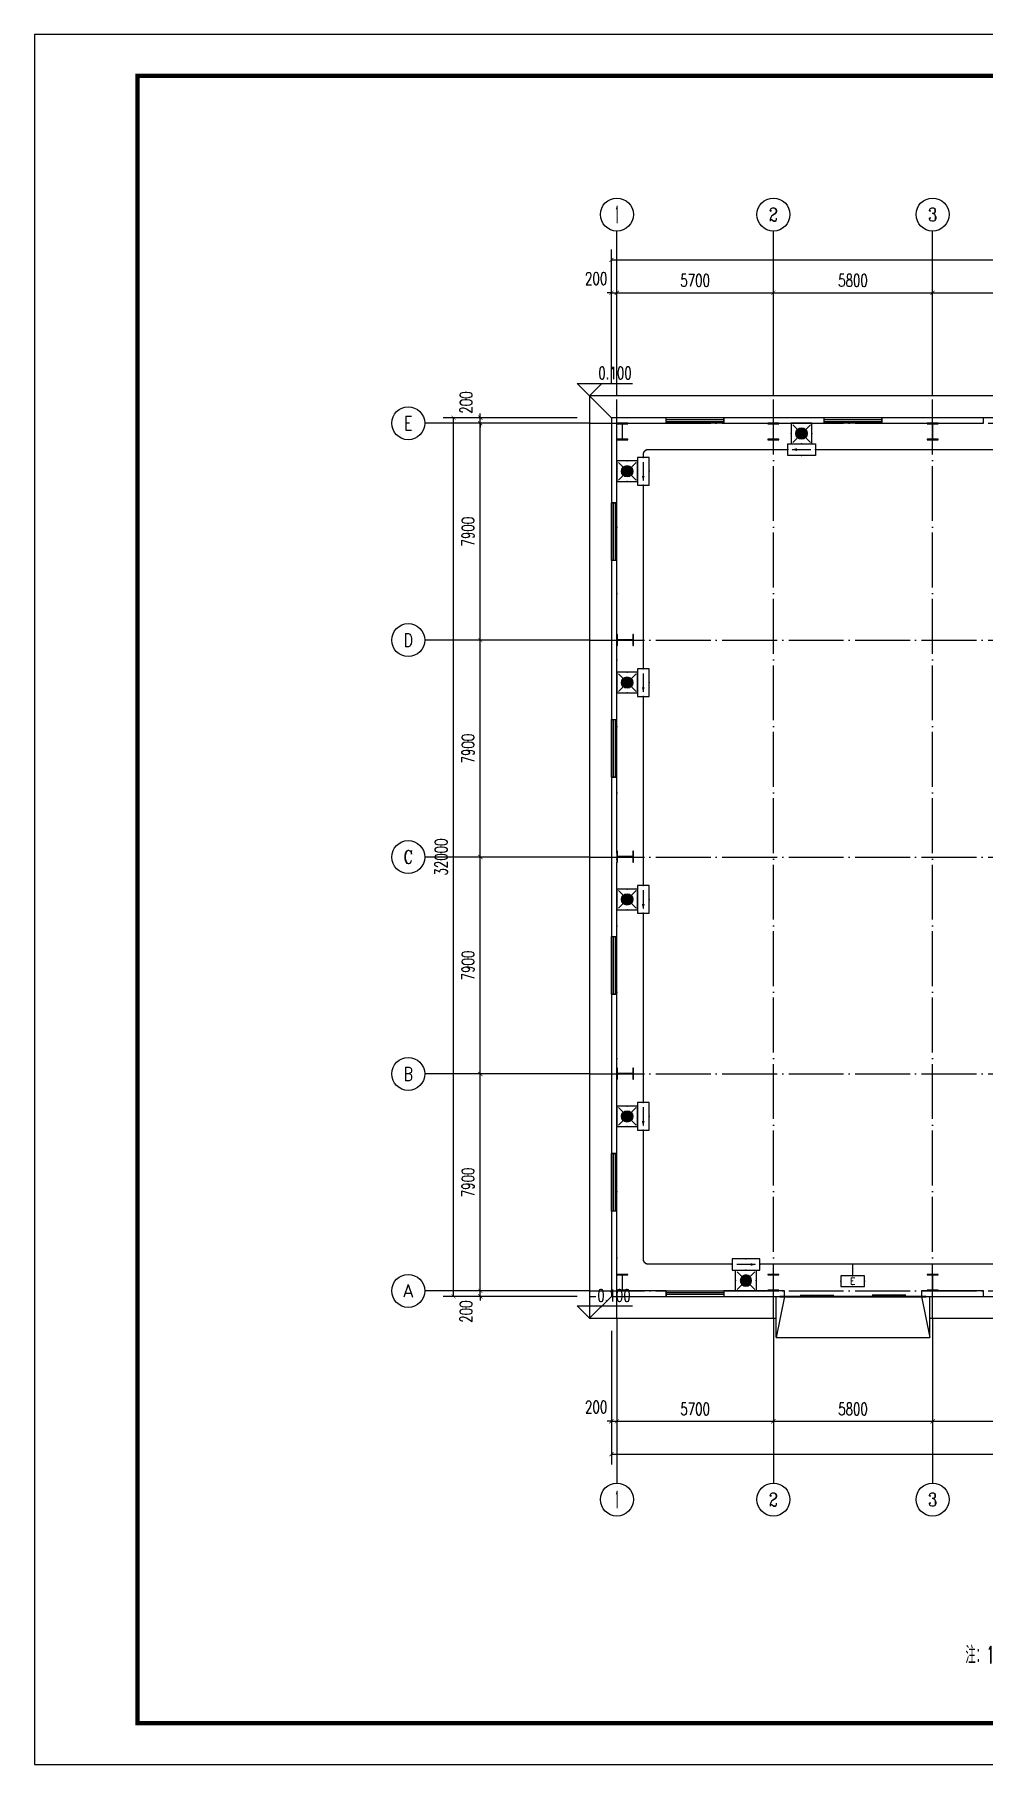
# Model space of a CAD drawing. Extents: x 1728470 to 1835391, y -157368 to 197905.
# Drawn here: x 1728675 to 1763234, y -24012 to 38988 of the extents above; entities that cross this region are included whole.
import ezdxf
from ezdxf.enums import TextEntityAlignment as Align

# ---------------------------------------------------------------- set-up
doc = ezdxf.new("R2010")
doc.units = 0
doc.header["$LTSCALE"] = 1000
doc.header["$MEASUREMENT"] = 0
doc.linetypes.add('DOTE', pattern=[2.42, 2, -0.2, 0.02, -0.2])
doc.layers.get('0').update_dxf_attribs({"linetype": 'CONTINUOUS'})
doc.layers.get('DEFPOINTS').update_dxf_attribs({"linetype": 'CONTINUOUS'})
for name, color, linetype in [('AXIS', 3, 'CONTINUOUS'), ('AXIS_TEXT', 7, 'CONTINUOUS'), ('COLUMN', 99, 'CONTINUOUS'), ('DIM_ELEV', 3, 'CONTINUOUS'), ('DOTE', 1, 'DOTE'), ('EQUIP-照明', 3, 'CONTINUOUS'), ('GROUND', 2, 'CONTINUOUS'), ('PUB_TEXT', 7, 'CONTINUOUS'), ('PUB_TITLE', 4, 'CONTINUOUS'), ('STAIR', 2, 'CONTINUOUS'), ('WALL', 9, 'CONTINUOUS'), ('WINDOW', 99, 'CONTINUOUS'), ('WIRE-照明', 1, 'CONTINUOUS')]:
    doc.layers.add(name, color=color, linetype=linetype)
doc.styles.add('_TCH_AXIS', font='COMPLEX', dxfattribs={"bigfont": 'GBCBIG'})
doc.styles.add('_TCH_DIM', font='SIMPLEX', dxfattribs={"bigfont": 'GBCBIG'})
doc.styles.add('_TEL_DIM', font='SIMPLEX', dxfattribs={"width": 0.8, "height": 3.5, "bigfont": 'HZTXT'})
doc.styles.add('COMPLEX', font='COMPLEX')
doc.styles.add('DIM_FONT', font='SIMPLEX', dxfattribs={"width": 0.7, "bigfont": 'GBCBIG'})
doc.styles.get("Standard").update_dxf_attribs({"font": 'gbenor.shx', "bigfont": 'gbcbig.shx'})
doc.styles.add('STY53', font='COMPLEX', dxfattribs={"width": 0.6, "bigfont": 'HZTXT'})
doc.dimstyles.new('DIMN150', dxfattribs={"dimscale": 1.5, "dimtxt": 300, "dimasz": 100, "dimexe": 250, "dimexo": 300, "dimgap": 150, "dimtad": 1, "dimdec": 0, "dimzin": 0, "dimtxsty": 'DIM_FONT', "dimblk": 'ARCHTICK', "dimcen": 0.09, "dimclrt": 7, "dimazin": 3, "dimtfac": 1, "dimtdec": 0, "dimtix": 1, "dimtmove": 0, "dimatfit": 3, "dimtolj": 1, "dimtzin": 0})

# ---------------------------------------------------------------- blocks, each defined once
blk = doc.blocks.new('$TCHSYS$WIN2D')
for p, q in [((-0.5, 0.5), (0.5, 0.5)), ((-0.5, 0.5), (-0.5, -0.5)), ((0.5, 0.5), (0.5, -0.5)), ((0.5, 0.167), (-0.5, 0.167)), ((0.5, -0.167), (-0.5, -0.167)), ((-0.5, -0.5), (0.5, -0.5))]:
    blk.add_line(p, q)
blk = doc.blocks.new('$DORLIB2D$00000130')
at = {"color": 0, "linetype": 'CONTINUOUS'}
for p, q in [((-0.533, 0.66), (-0.533, 0.513)), ((0, 0.66), (-0.533, 0.66)), ((0, 0.513), (0, 0.66)), ((0.533, 0.66), (0, 0.66)), ((0.533, 0.66), (0.533, 0.513)), ((0, 0.513), (-0.533, 0.513)), ((0.533, 0.513), (0, 0.513)), ((-0.385, 0.269), (-0.14, 0.269)), ((-0.385, 0.269), (-0.3, 0.214)), ((-0.3, 0.214), (-0.3, 0.269)), ((0.385, 0.269), (0.14, 0.269)), ((0.3, 0.214), (0.3, 0.269)), ((0.385, 0.269), (0.3, 0.214))]:
    blk.add_line(p, q, dxfattribs=at)
blk = doc.blocks.new('_AXISO')
blk.add_circle((0, 0), 0.5)
at = {"layer": 'AXIS_TEXT', "style": 'COMPLEX', "width": 1.041667}
blk.add_attdef('A', text='', height=0.56, dxfattribs=at).set_placement((-0.25, -0.28), (0.25, -0.28), align=Align.FIT)
blk = doc.blocks.new('_ARCHTICK')
at = {"color": 0, "linetype": 'BYBLOCK', "const_width": 0.15}
blk.add_lwpolyline([(-0.5, -0.5), (0.5, 0.5)], dxfattribs=at)
blk = doc.blocks.new('*D49')
at = {"layer": 'AXIS', "color": 0}
for p, q in [((1750186, 55701), (1750186, 50826)), ((1796786, 55701), (1796786, 50826)), ((1750186, 51201), (1796786, 51201))]:
    blk.add_line(p, q, dxfattribs=at)
at = {"layer": 'DEFPOINTS', "color": 0}
for p in [(1750186, 56151), (1796786, 56151), (1796786, 51201)]:
    blk.add_point(p, dxfattribs=at)
at = {"layer": 'AXIS', "color": 0, "xscale": 150, "yscale": 150, "zscale": 150, "rotation": 180}
blk.add_blockref('_ARCHTICK', (1750186, 51201), dxfattribs=at)
at = {"layer": 'AXIS', "color": 0, "xscale": 150, "yscale": 150, "zscale": 150}
blk.add_blockref('_ARCHTICK', (1796786, 51201), dxfattribs=at)
at = {"layer": 'AXIS', "color": 7, "insert": (1773486, 51651), "char_height": 450, "attachment_point": 5, "style": 'DIM_FONT'}
blk.add_mtext('\\A1;46600', dxfattribs=at)
blk = doc.blocks.new('*D50')
at = {"layer": 'AXIS', "color": 0}
for p, q in [((1750186, 55701), (1750186, 52026)), ((1750386, 55701), (1750386, 52026)), ((1750186, 52401), (1750036, 52401)), ((1750186, 52401), (1750386, 52401)), ((1750386, 52401), (1750536, 52401))]:
    blk.add_line(p, q, dxfattribs=at)
at = {"layer": 'DEFPOINTS', "color": 0}
for p in [(1750186, 56151), (1750386, 56151), (1750386, 52401)]:
    blk.add_point(p, dxfattribs=at)
at = {"layer": 'AXIS', "color": 0, "xscale": 150, "yscale": 150, "zscale": 150}
blk.add_blockref('_ARCHTICK', (1750186, 52401), dxfattribs=at)
at = {"layer": 'AXIS', "color": 0, "xscale": 150, "yscale": 150, "zscale": 150, "rotation": 180}
blk.add_blockref('_ARCHTICK', (1750386, 52401), dxfattribs=at)
at = {"layer": 'AXIS', "color": 7, "insert": (1749631, 52919), "char_height": 450, "attachment_point": 5, "style": 'DIM_FONT'}
blk.add_mtext('\\A1;200', dxfattribs=at)
blk = doc.blocks.new('*D51')
at = {"layer": 'AXIS', "color": 0}
for p, q in [((1750386, 55701), (1750386, 52026)), ((1756086, 55701), (1756086, 52026)), ((1750386, 52401), (1756086, 52401))]:
    blk.add_line(p, q, dxfattribs=at)
at = {"layer": 'DEFPOINTS', "color": 0}
for p in [(1750386, 56151), (1756086, 56151), (1756086, 52401)]:
    blk.add_point(p, dxfattribs=at)
at = {"layer": 'AXIS', "color": 0, "xscale": 150, "yscale": 150, "zscale": 150, "rotation": 180}
blk.add_blockref('_ARCHTICK', (1750386, 52401), dxfattribs=at)
at = {"layer": 'AXIS', "color": 0, "xscale": 150, "yscale": 150, "zscale": 150}
blk.add_blockref('_ARCHTICK', (1756086, 52401), dxfattribs=at)
at = {"layer": 'AXIS', "color": 7, "insert": (1753236, 52851), "char_height": 450, "attachment_point": 5, "style": 'DIM_FONT'}
blk.add_mtext('\\A1;5700', dxfattribs=at)
blk = doc.blocks.new('*D52')
at = {"layer": 'AXIS', "color": 0}
for p, q in [((1756086, 55701), (1756086, 52026)), ((1761886, 55701), (1761886, 52026)), ((1756086, 52401), (1761886, 52401))]:
    blk.add_line(p, q, dxfattribs=at)
at = {"layer": 'DEFPOINTS', "color": 0}
for p in [(1756086, 56151), (1761886, 56151), (1761886, 52401)]:
    blk.add_point(p, dxfattribs=at)
at = {"layer": 'AXIS', "color": 0, "xscale": 150, "yscale": 150, "zscale": 150, "rotation": 180}
blk.add_blockref('_ARCHTICK', (1756086, 52401), dxfattribs=at)
at = {"layer": 'AXIS', "color": 0, "xscale": 150, "yscale": 150, "zscale": 150}
blk.add_blockref('_ARCHTICK', (1761886, 52401), dxfattribs=at)
at = {"layer": 'AXIS', "color": 7, "insert": (1758986, 52851), "char_height": 450, "attachment_point": 5, "style": 'DIM_FONT'}
blk.add_mtext('\\A1;5800', dxfattribs=at)
blk = doc.blocks.new('*D53')
at = {"layer": 'AXIS', "color": 0}
for p, q in [((1761886, 55701), (1761886, 52026)), ((1767686, 55701), (1767686, 52026)), ((1761886, 52401), (1767686, 52401))]:
    blk.add_line(p, q, dxfattribs=at)
at = {"layer": 'DEFPOINTS', "color": 0}
for p in [(1761886, 56151), (1767686, 56151), (1767686, 52401)]:
    blk.add_point(p, dxfattribs=at)
at = {"layer": 'AXIS', "color": 0, "xscale": 150, "yscale": 150, "zscale": 150, "rotation": 180}
blk.add_blockref('_ARCHTICK', (1761886, 52401), dxfattribs=at)
at = {"layer": 'AXIS', "color": 0, "xscale": 150, "yscale": 150, "zscale": 150}
blk.add_blockref('_ARCHTICK', (1767686, 52401), dxfattribs=at)
at = {"layer": 'AXIS', "color": 7, "insert": (1764786, 52851), "char_height": 450, "attachment_point": 5, "style": 'DIM_FONT'}
blk.add_mtext('\\A1;5800', dxfattribs=at)
blk = doc.blocks.new('*D67')
at = {"layer": 'AXIS', "color": 0}
for p, q in [((1750186, 90201), (1750186, 95076)), ((1750186, 94701), (1796786, 94701)), ((1796786, 90201), (1796786, 95076))]:
    blk.add_line(p, q, dxfattribs=at)
at = {"layer": 'DEFPOINTS', "color": 0}
for p in [(1796786, 94701), (1750186, 89751), (1796786, 89751)]:
    blk.add_point(p, dxfattribs=at)
at = {"layer": 'AXIS', "color": 0, "xscale": 150, "yscale": 150, "zscale": 150, "rotation": 180}
blk.add_blockref('_ARCHTICK', (1750186, 94701), dxfattribs=at)
at = {"layer": 'AXIS', "color": 0, "xscale": 150, "yscale": 150, "zscale": 150}
blk.add_blockref('_ARCHTICK', (1796786, 94701), dxfattribs=at)
at = {"layer": 'AXIS', "color": 7, "insert": (1773486, 95151), "char_height": 450, "attachment_point": 5, "style": 'DIM_FONT'}
blk.add_mtext('\\A1;46600', dxfattribs=at)
blk = doc.blocks.new('*D68')
at = {"layer": 'AXIS', "color": 0}
for p, q in [((1750186, 90201), (1750186, 93876)), ((1750386, 90201), (1750386, 93876)), ((1750186, 93501), (1750036, 93501)), ((1750186, 93501), (1750386, 93501)), ((1750386, 93501), (1750536, 93501))]:
    blk.add_line(p, q, dxfattribs=at)
at = {"layer": 'DEFPOINTS', "color": 0}
for p in [(1750386, 93501), (1750186, 89751), (1750386, 89751)]:
    blk.add_point(p, dxfattribs=at)
at = {"layer": 'AXIS', "color": 0, "xscale": 150, "yscale": 150, "zscale": 150}
blk.add_blockref('_ARCHTICK', (1750186, 93501), dxfattribs=at)
at = {"layer": 'AXIS', "color": 0, "xscale": 150, "yscale": 150, "zscale": 150, "rotation": 180}
blk.add_blockref('_ARCHTICK', (1750386, 93501), dxfattribs=at)
at = {"layer": 'AXIS', "color": 7, "insert": (1749631, 94019), "char_height": 450, "attachment_point": 5, "style": 'DIM_FONT'}
blk.add_mtext('\\A1;200', dxfattribs=at)
blk = doc.blocks.new('*D69')
at = {"layer": 'AXIS', "color": 0}
for p, q in [((1750386, 90201), (1750386, 93876)), ((1756086, 90201), (1756086, 93876)), ((1750386, 93501), (1756086, 93501))]:
    blk.add_line(p, q, dxfattribs=at)
at = {"layer": 'DEFPOINTS', "color": 0}
for p in [(1756086, 93501), (1750386, 89751), (1756086, 89751)]:
    blk.add_point(p, dxfattribs=at)
at = {"layer": 'AXIS', "color": 0, "xscale": 150, "yscale": 150, "zscale": 150, "rotation": 180}
blk.add_blockref('_ARCHTICK', (1750386, 93501), dxfattribs=at)
at = {"layer": 'AXIS', "color": 0, "xscale": 150, "yscale": 150, "zscale": 150}
blk.add_blockref('_ARCHTICK', (1756086, 93501), dxfattribs=at)
at = {"layer": 'AXIS', "color": 7, "insert": (1753236, 93951), "char_height": 450, "attachment_point": 5, "style": 'DIM_FONT'}
blk.add_mtext('\\A1;5700', dxfattribs=at)
blk = doc.blocks.new('*D70')
at = {"layer": 'AXIS', "color": 0}
for p, q in [((1756086, 90201), (1756086, 93876)), ((1761886, 90201), (1761886, 93876)), ((1756086, 93501), (1761886, 93501))]:
    blk.add_line(p, q, dxfattribs=at)
at = {"layer": 'DEFPOINTS', "color": 0}
for p in [(1761886, 93501), (1756086, 89751), (1761886, 89751)]:
    blk.add_point(p, dxfattribs=at)
at = {"layer": 'AXIS', "color": 0, "xscale": 150, "yscale": 150, "zscale": 150, "rotation": 180}
blk.add_blockref('_ARCHTICK', (1756086, 93501), dxfattribs=at)
at = {"layer": 'AXIS', "color": 0, "xscale": 150, "yscale": 150, "zscale": 150}
blk.add_blockref('_ARCHTICK', (1761886, 93501), dxfattribs=at)
at = {"layer": 'AXIS', "color": 7, "insert": (1758986, 93951), "char_height": 450, "attachment_point": 5, "style": 'DIM_FONT'}
blk.add_mtext('\\A1;5800', dxfattribs=at)
blk = doc.blocks.new('*D71')
at = {"layer": 'AXIS', "color": 0}
for p, q in [((1761886, 90201), (1761886, 93876)), ((1767686, 90201), (1767686, 93876)), ((1761886, 93501), (1767686, 93501))]:
    blk.add_line(p, q, dxfattribs=at)
at = {"layer": 'DEFPOINTS', "color": 0}
for p in [(1767686, 93501), (1761886, 89751), (1767686, 89751)]:
    blk.add_point(p, dxfattribs=at)
at = {"layer": 'AXIS', "color": 0, "xscale": 150, "yscale": 150, "zscale": 150, "rotation": 180}
blk.add_blockref('_ARCHTICK', (1761886, 93501), dxfattribs=at)
at = {"layer": 'AXIS', "color": 0, "xscale": 150, "yscale": 150, "zscale": 150}
blk.add_blockref('_ARCHTICK', (1767686, 93501), dxfattribs=at)
at = {"layer": 'AXIS', "color": 7, "insert": (1764786, 93951), "char_height": 450, "attachment_point": 5, "style": 'DIM_FONT'}
blk.add_mtext('\\A1;5800', dxfattribs=at)
blk = doc.blocks.new('*D78')
at = {"layer": 'AXIS', "color": 0}
for p, q in [((1748936, 88951), (1744061, 88951)), ((1744436, 56951), (1744436, 88951)), ((1748936, 56951), (1744061, 56951))]:
    blk.add_line(p, q, dxfattribs=at)
at = {"layer": 'DEFPOINTS', "color": 0}
for p in [(1744436, 88951), (1749386, 88951), (1749386, 56951)]:
    blk.add_point(p, dxfattribs=at)
at = {"layer": 'AXIS', "color": 0, "xscale": 150, "yscale": 150, "zscale": 150}
for p, rotation in [((1744436, 88951), 90), ((1744436, 56951), 270)]:
    blk.add_blockref('_ARCHTICK', p, dxfattribs=dict(at, rotation=rotation))
at = {"layer": 'AXIS', "color": 7, "insert": (1743986, 72951), "char_height": 450, "attachment_point": 5, "rotation": 90, "style": 'DIM_FONT'}
blk.add_mtext('\\A1;32000', dxfattribs=at)
blk = doc.blocks.new('*D79')
at = {"layer": 'AXIS', "color": 0}
for p, q in [((1748936, 57151), (1745037, 57151)), ((1748936, 56951), (1745037, 56951)), ((1745412, 57151), (1745412, 57301)), ((1745412, 56951), (1745412, 57151)), ((1745412, 56951), (1745412, 56801))]:
    blk.add_line(p, q, dxfattribs=at)
at = {"layer": 'DEFPOINTS', "color": 0}
for p in [(1745412, 57151), (1749386, 57151), (1749386, 56951)]:
    blk.add_point(p, dxfattribs=at)
at = {"layer": 'AXIS', "color": 0, "xscale": 150, "yscale": 150, "zscale": 150}
for p, rotation in [((1745412, 57151), 270), ((1745412, 56951), 90)]:
    blk.add_blockref('_ARCHTICK', p, dxfattribs=dict(at, rotation=rotation))
at = {"layer": 'AXIS', "color": 7, "insert": (1744894, 56396), "char_height": 450, "attachment_point": 5, "rotation": 90, "style": 'DIM_FONT'}
blk.add_mtext('\\A1;200', dxfattribs=at)
blk = doc.blocks.new('*D80')
at = {"layer": 'AXIS', "color": 0}
for p, q in [((1748936, 65051), (1745037, 65051)), ((1745412, 57151), (1745412, 65051)), ((1748936, 57151), (1745037, 57151))]:
    blk.add_line(p, q, dxfattribs=at)
at = {"layer": 'DEFPOINTS', "color": 0}
for p in [(1745412, 65051), (1749386, 65051), (1749386, 57151)]:
    blk.add_point(p, dxfattribs=at)
at = {"layer": 'AXIS', "color": 0, "xscale": 150, "yscale": 150, "zscale": 150}
for p, rotation in [((1745412, 65051), 90), ((1745412, 57151), 270)]:
    blk.add_blockref('_ARCHTICK', p, dxfattribs=dict(at, rotation=rotation))
at = {"layer": 'AXIS', "color": 7, "insert": (1744962, 61101), "char_height": 450, "attachment_point": 5, "rotation": 90, "style": 'DIM_FONT'}
blk.add_mtext('\\A1;7900', dxfattribs=at)
blk = doc.blocks.new('*D81')
at = {"layer": 'AXIS', "color": 0}
for p, q in [((1748936, 72951), (1745037, 72951)), ((1745412, 65051), (1745412, 72951)), ((1748936, 65051), (1745037, 65051))]:
    blk.add_line(p, q, dxfattribs=at)
at = {"layer": 'DEFPOINTS', "color": 0}
for p in [(1745412, 72951), (1749386, 72951), (1749386, 65051)]:
    blk.add_point(p, dxfattribs=at)
at = {"layer": 'AXIS', "color": 0, "xscale": 150, "yscale": 150, "zscale": 150}
for p, rotation in [((1745412, 72951), 90), ((1745412, 65051), 270)]:
    blk.add_blockref('_ARCHTICK', p, dxfattribs=dict(at, rotation=rotation))
at = {"layer": 'AXIS', "color": 7, "insert": (1744962, 69001), "char_height": 450, "attachment_point": 5, "rotation": 90, "style": 'DIM_FONT'}
blk.add_mtext('\\A1;7900', dxfattribs=at)
blk = doc.blocks.new('*D82')
at = {"layer": 'AXIS', "color": 0}
for p, q in [((1748936, 80851), (1745037, 80851)), ((1745412, 72951), (1745412, 80851)), ((1748936, 72951), (1745037, 72951))]:
    blk.add_line(p, q, dxfattribs=at)
at = {"layer": 'DEFPOINTS', "color": 0}
for p in [(1745412, 80851), (1749386, 80851), (1749386, 72951)]:
    blk.add_point(p, dxfattribs=at)
at = {"layer": 'AXIS', "color": 0, "xscale": 150, "yscale": 150, "zscale": 150}
for p, rotation in [((1745412, 80851), 90), ((1745412, 72951), 270)]:
    blk.add_blockref('_ARCHTICK', p, dxfattribs=dict(at, rotation=rotation))
at = {"layer": 'AXIS', "color": 7, "insert": (1744962, 76901), "char_height": 450, "attachment_point": 5, "rotation": 90, "style": 'DIM_FONT'}
blk.add_mtext('\\A1;7900', dxfattribs=at)
blk = doc.blocks.new('*D83')
at = {"layer": 'AXIS', "color": 0}
for p, q in [((1748936, 88751), (1745037, 88751)), ((1745412, 80851), (1745412, 88751)), ((1748936, 80851), (1745037, 80851))]:
    blk.add_line(p, q, dxfattribs=at)
at = {"layer": 'DEFPOINTS', "color": 0}
for p in [(1745412, 88751), (1749386, 88751), (1749386, 80851)]:
    blk.add_point(p, dxfattribs=at)
at = {"layer": 'AXIS', "color": 0, "xscale": 150, "yscale": 150, "zscale": 150}
for p, rotation in [((1745412, 88751), 90), ((1745412, 80851), 270)]:
    blk.add_blockref('_ARCHTICK', p, dxfattribs=dict(at, rotation=rotation))
at = {"layer": 'AXIS', "color": 7, "insert": (1744962, 84801), "char_height": 450, "attachment_point": 5, "rotation": 90, "style": 'DIM_FONT'}
blk.add_mtext('\\A1;7900', dxfattribs=at)
blk = doc.blocks.new('*D84')
at = {"layer": 'AXIS', "color": 0}
for p, q in [((1748936, 88951), (1745037, 88951)), ((1745412, 88951), (1745412, 89101)), ((1745412, 88751), (1745412, 88951)), ((1748936, 88751), (1745037, 88751)), ((1745412, 88751), (1745412, 88601))]:
    blk.add_line(p, q, dxfattribs=at)
at = {"layer": 'DEFPOINTS', "color": 0}
for p in [(1745412, 88951), (1749386, 88951), (1749386, 88751)]:
    blk.add_point(p, dxfattribs=at)
at = {"layer": 'AXIS', "color": 0, "xscale": 150, "yscale": 150, "zscale": 150}
for p, rotation in [((1745412, 88951), 270), ((1745412, 88751), 90)]:
    blk.add_blockref('_ARCHTICK', p, dxfattribs=dict(at, rotation=rotation))
at = {"layer": 'AXIS', "color": 7, "insert": (1744894, 89506), "char_height": 450, "attachment_point": 5, "rotation": 90, "style": 'DIM_FONT'}
blk.add_mtext('\\A1;200', dxfattribs=at)
blk = doc.blocks.new('$EQUIP$00001776')
for p, q in [((0.72, 0.66), (-0.72, 0.66)), ((-0.72, 0.66), (-0.72, 0)), ((-0.72, 0), (0.72, 0)), ((0.72, 0), (0.72, 0.66))]:
    blk.add_line(p, q)
for p in [(-0.72, 0.33), (0, 0.66), (0, 0), (0.72, 0.33)]:
    blk.add_point(p)
blk = doc.blocks.new('$EQUIP$00001167')
for p, q in [((-0.429, 0.429), (0.429, -0.429)), ((-0.429, -0.429), (0.429, 0.429))]:
    blk.add_line(p, q)
blk.add_lwpolyline([(-0.5, 0.5), (-0.5, -0.5), (0.5, -0.5), (0.5, 0.5)], close=True)
blk.add_circle((0, 0), 0.275)
for p in [(-0.5, 0), (0, 0.5), (0.5, 0), (0, -0.5)]:
    blk.add_point(p)
for points in [[(-0.238, 0.137), (0.238, 0.137), (-0.275, 0), (0.275, 0)], [(-0.238, -0.137), (0.238, -0.137), (-0.275, 0), (0.275, 0)], [(-0.137, 0.238), (0.137, 0.238), (-0.238, 0.137), (0.238, 0.137)], [(0, 0.275), (0, 0.275), (-0.137, 0.238), (0.137, 0.238)], [(-0.137, -0.238), (0.137, -0.238), (-0.238, -0.137), (0.238, -0.137)], [(0, -0.275), (0, -0.275), (-0.137, -0.238), (0.137, -0.238)]]:
    blk.add_solid(points)
at = {"flags": 9}
blk.add_attdef('A', (0, 0), '', height=0.00002, dxfattribs=at)
blk = doc.blocks.new('$EQUIP$00001687')
for p, q in [((0.72, 0.6), (-0.72, 0.6)), ((-0.72, 0.6), (-0.72, 0)), ((-0.72, 0), (0.72, 0)), ((0.72, 0), (0.72, 0.6))]:
    blk.add_line(p, q)
at = {"color": 7}
blk.add_line((-0.48, 0.3), (0.48, 0.3), dxfattribs=at)
for p in [(-0.72, 0.3), (0, 0.6), (0, 0), (0.72, 0.3)]:
    blk.add_point(p)
blk.add_solid([(0.24, 0.228), (0.528, 0.3), (0.24, 0.372)])
blk = doc.blocks.new('$EQUIP$00001686')
for p, q in [((0.72, 0.6), (-0.72, 0.6)), ((-0.72, 0.6), (-0.72, 0)), ((-0.72, 0), (0.72, 0)), ((0.72, 0), (0.72, 0.6))]:
    blk.add_line(p, q)
at = {"color": 7}
blk.add_line((-0.48, 0.3), (0.48, 0.3), dxfattribs=at)
for p in [(-0.72, 0.3), (0, 0.6), (0, 0), (0.72, 0.3)]:
    blk.add_point(p)
blk.add_solid([(-0.24, 0.228), (-0.528, 0.3), (-0.24, 0.372)])
blk = doc.blocks.new('D3323')
at = {"layer": 'AXIS', "color": 8}
for p, q in [((1750386.3, 89751.1), (1750386.3, 95751.1)), ((1756086.3, 89751.1), (1756086.3, 95751.1)), ((1761886.3, 89751.1), (1761886.3, 95751.1)), ((1749386.3, 88751.1), (1743386.3, 88751.1)), ((1749386.3, 80851.1), (1743386.3, 80851.1)), ((1749386.3, 72951.1), (1743386.3, 72951.1)), ((1749386.3, 65051.1), (1743386.3, 65051.1)), ((1749386.3, 57151.1), (1743386.3, 57151.1)), ((1750386.3, 56151.1), (1750386.3, 50151.1)), ((1756086.3, 56151.1), (1756086.3, 50151.1)), ((1761886.3, 56151.1), (1761886.3, 50151.1))]:
    blk.add_line(p, q, dxfattribs=at)
at = {"layer": 'COLUMN', "color": 8}
for p, q in [((1750786.3, 88751.1), (1750386.3, 88751.1)), ((1750386.3, 88751.1), (1750386.3, 88729.1)), ((1750386.3, 88729.1), (1750575.3, 88729.1)), ((1750575.3, 88729.1), (1750580.3, 88724.1)), ((1750580.3, 88724.1), (1750580.3, 88178.1)), ((1750592.3, 88724.1), (1750597.3, 88729.1)), ((1750592.3, 88178.1), (1750592.3, 88724.1)), ((1750597.3, 88729.1), (1750786.3, 88729.1)), ((1750786.3, 88729.1), (1750786.3, 88751.1)), ((1756286.3, 88751.1), (1755886.3, 88751.1)), ((1755886.3, 88751.1), (1755886.3, 88729.1)), ((1755886.3, 88729.1), (1756075.3, 88729.1)), ((1756075.3, 88729.1), (1756080.3, 88724.1)), ((1756080.3, 88724.1), (1756080.3, 88178.1)), ((1756092.3, 88724.1), (1756097.3, 88729.1)), ((1756092.3, 88178.1), (1756092.3, 88724.1)), ((1756097.3, 88729.1), (1756286.3, 88729.1)), ((1756286.3, 88729.1), (1756286.3, 88751.1)), ((1762086.3, 88751.1), (1761686.3, 88751.1)), ((1761686.3, 88751.1), (1761686.3, 88729.1)), ((1761686.3, 88729.1), (1761875.3, 88729.1)), ((1761875.3, 88729.1), (1761880.3, 88724.1)), ((1761880.3, 88724.1), (1761880.3, 88178.1)), ((1761892.3, 88724.1), (1761897.3, 88729.1)), ((1761892.3, 88178.1), (1761892.3, 88724.1)), ((1761897.3, 88729.1), (1762086.3, 88729.1)), ((1762086.3, 88729.1), (1762086.3, 88751.1)), ((1750575.3, 88173.1), (1750386.3, 88173.1)), ((1750386.3, 88173.1), (1750386.3, 88151.1)), ((1750386.3, 88151.1), (1750786.3, 88151.1)), ((1750580.3, 88178.1), (1750575.3, 88173.1)), ((1750597.3, 88173.1), (1750592.3, 88178.1)), ((1750786.3, 88173.1), (1750597.3, 88173.1)), ((1750786.3, 88151.1), (1750786.3, 88173.1)), ((1756075.3, 88173.1), (1755886.3, 88173.1)), ((1755886.3, 88173.1), (1755886.3, 88151.1)), ((1755886.3, 88151.1), (1756286.3, 88151.1)), ((1756080.3, 88178.1), (1756075.3, 88173.1)), ((1756097.3, 88173.1), (1756092.3, 88178.1)), ((1756286.3, 88173.1), (1756097.3, 88173.1)), ((1756286.3, 88151.1), (1756286.3, 88173.1)), ((1761875.3, 88173.1), (1761686.3, 88173.1)), ((1761686.3, 88173.1), (1761686.3, 88151.1)), ((1761686.3, 88151.1), (1762086.3, 88151.1)), ((1761880.3, 88178.1), (1761875.3, 88173.1)), ((1761897.3, 88173.1), (1761892.3, 88178.1)), ((1762086.3, 88173.1), (1761897.3, 88173.1)), ((1762086.3, 88151.1), (1762086.3, 88173.1)), ((1750408.3, 81051.1), (1750386.3, 81051.1)), ((1750386.3, 81051.1), (1750386.3, 80651.1)), ((1750386.3, 80651.1), (1750408.3, 80651.1)), ((1750408.3, 80862.1), (1750408.3, 81051.1)), ((1750413.3, 80857.1), (1750408.3, 80862.1)), ((1750408.3, 80840.1), (1750413.3, 80845.1)), ((1750408.3, 80651.1), (1750408.3, 80840.1)), ((1750959.3, 80857.1), (1750413.3, 80857.1)), ((1750413.3, 80845.1), (1750959.3, 80845.1)), ((1750964.3, 80862.1), (1750959.3, 80857.1)), ((1750959.3, 80845.1), (1750964.3, 80840.1)), ((1750986.3, 81051.1), (1750964.3, 81051.1)), ((1750964.3, 81051.1), (1750964.3, 80862.1)), ((1750964.3, 80840.1), (1750964.3, 80651.1)), ((1750964.3, 80651.1), (1750986.3, 80651.1)), ((1750986.3, 80651.1), (1750986.3, 81051.1)), ((1750408.3, 73162.1), (1750386.3, 73162.1)), ((1750386.3, 73162.1), (1750386.3, 72762.1)), ((1750408.3, 72973.1), (1750408.3, 73162.1)), ((1750986.3, 73162.1), (1750964.3, 73162.1)), ((1750964.3, 73162.1), (1750964.3, 72973.1)), ((1750986.3, 72762.1), (1750986.3, 73162.1)), ((1750386.3, 72762.1), (1750408.3, 72762.1)), ((1750413.3, 72968.1), (1750408.3, 72973.1)), ((1750408.3, 72951.1), (1750413.3, 72956.1)), ((1750408.3, 72762.1), (1750408.3, 72951.1)), ((1750959.3, 72968.1), (1750413.3, 72968.1)), ((1750413.3, 72956.1), (1750959.3, 72956.1)), ((1750964.3, 72973.1), (1750959.3, 72968.1)), ((1750959.3, 72956.1), (1750964.3, 72951.1)), ((1750964.3, 72951.1), (1750964.3, 72762.1)), ((1750964.3, 72762.1), (1750986.3, 72762.1)), ((1750408.3, 65262.1), (1750386.3, 65262.1)), ((1750386.3, 65262.1), (1750386.3, 64862.1)), ((1750408.3, 65073.1), (1750408.3, 65262.1)), ((1750413.3, 65068.1), (1750408.3, 65073.1)), ((1750408.3, 65051.1), (1750413.3, 65056.1)), ((1750408.3, 64862.1), (1750408.3, 65051.1)), ((1750959.3, 65068.1), (1750413.3, 65068.1)), ((1750413.3, 65056.1), (1750959.3, 65056.1)), ((1750964.3, 65073.1), (1750959.3, 65068.1)), ((1750959.3, 65056.1), (1750964.3, 65051.1)), ((1750986.3, 65262.1), (1750964.3, 65262.1)), ((1750964.3, 65262.1), (1750964.3, 65073.1)), ((1750964.3, 65051.1), (1750964.3, 64862.1)), ((1750986.3, 64862.1), (1750986.3, 65262.1)), ((1750386.3, 64862.1), (1750408.3, 64862.1)), ((1750964.3, 64862.1), (1750986.3, 64862.1)), ((1750786.3, 57751.1), (1750386.3, 57751.1)), ((1750386.3, 57751.1), (1750386.3, 57729.1)), ((1750386.3, 57729.1), (1750575.3, 57729.1)), ((1750575.3, 57729.1), (1750580.3, 57724.1)), ((1750580.3, 57724.1), (1750580.3, 57178.1)), ((1750592.3, 57724.1), (1750597.3, 57729.1)), ((1750592.3, 57178.1), (1750592.3, 57724.1)), ((1750597.3, 57729.1), (1750786.3, 57729.1)), ((1750786.3, 57729.1), (1750786.3, 57751.1)), ((1756286.3, 57751.1), (1755886.3, 57751.1)), ((1755886.3, 57751.1), (1755886.3, 57729.1)), ((1755886.3, 57729.1), (1756075.3, 57729.1)), ((1756075.3, 57729.1), (1756080.3, 57724.1)), ((1756080.3, 57724.1), (1756080.3, 57178.1)), ((1756092.3, 57724.1), (1756097.3, 57729.1)), ((1756092.3, 57178.1), (1756092.3, 57724.1)), ((1756097.3, 57729.1), (1756286.3, 57729.1)), ((1756286.3, 57729.1), (1756286.3, 57751.1)), ((1762086.3, 57751.1), (1761686.3, 57751.1)), ((1761686.3, 57751.1), (1761686.3, 57729.1)), ((1761686.3, 57729.1), (1761875.3, 57729.1)), ((1761875.3, 57729.1), (1761880.3, 57724.1)), ((1761880.3, 57724.1), (1761880.3, 57178.1)), ((1761892.3, 57724.1), (1761897.3, 57729.1)), ((1761892.3, 57178.1), (1761892.3, 57724.1)), ((1761897.3, 57729.1), (1762086.3, 57729.1)), ((1762086.3, 57729.1), (1762086.3, 57751.1)), ((1750575.3, 57173.1), (1750386.3, 57173.1)), ((1750386.3, 57173.1), (1750386.3, 57151.1)), ((1750386.3, 57151.1), (1750786.3, 57151.1)), ((1750580.3, 57178.1), (1750575.3, 57173.1)), ((1750597.3, 57173.1), (1750592.3, 57178.1)), ((1750786.3, 57173.1), (1750597.3, 57173.1)), ((1750786.3, 57151.1), (1750786.3, 57173.1)), ((1756075.3, 57173.1), (1755886.3, 57173.1)), ((1755886.3, 57173.1), (1755886.3, 57151.1)), ((1755886.3, 57151.1), (1756286.3, 57151.1)), ((1756080.3, 57178.1), (1756075.3, 57173.1)), ((1756097.3, 57173.1), (1756092.3, 57178.1)), ((1756286.3, 57173.1), (1756097.3, 57173.1)), ((1756286.3, 57151.1), (1756286.3, 57173.1)), ((1761875.3, 57173.1), (1761686.3, 57173.1)), ((1761686.3, 57173.1), (1761686.3, 57151.1)), ((1761686.3, 57151.1), (1762086.3, 57151.1)), ((1761880.3, 57178.1), (1761875.3, 57173.1)), ((1761897.3, 57173.1), (1761892.3, 57178.1)), ((1762086.3, 57173.1), (1761897.3, 57173.1)), ((1762086.3, 57151.1), (1762086.3, 57173.1))]:
    blk.add_line(p, q, dxfattribs=at)
at = {"layer": 'DIM_ELEV', "color": 8}
for p, q in [((1749386.3, 89751.1), (1748936.3, 90201.1)), ((1748936.3, 90201.1), (1750956, 90201.1)), ((1749386.3, 89751.1), (1749836.3, 90201.1)), ((1749386.3, 56151.1), (1748936.3, 56601.1)), ((1748936.3, 56601.1), (1750956, 56601.1)), ((1749386.3, 56151.1), (1749836.3, 56601.1))]:
    blk.add_line(p, q, dxfattribs=at)
at = {"layer": 'DOTE', "color": 8}
for p, q in [((1750386.3, 56151.1), (1750386.3, 89751.1)), ((1756086.3, 56151.1), (1756086.3, 89751.1)), ((1761886.3, 56151.1), (1761886.3, 89751.1)), ((1749386.3, 88751.1), (1797586.3, 88751.1)), ((1749386.3, 80851.1), (1797586.3, 80851.1)), ((1749386.3, 72951.1), (1797586.3, 72951.1)), ((1749386.3, 65051.1), (1797586.3, 65051.1)), ((1749386.3, 57151.1), (1797586.3, 57151.1))]:
    blk.add_line(p, q, dxfattribs=at)
at = {"layer": 'GROUND', "color": 8}
for p, q in [((1797586.3, 89751.1), (1749386.3, 89751.1)), ((1749386.3, 89751.1), (1749386.3, 56151.1)), ((1750186.3, 88951.1), (1749386.3, 89751.1)), ((1796786.3, 88951.1), (1750186.3, 88951.1)), ((1750186.3, 88951.1), (1750186.3, 56951.1)), ((1750186.3, 56951.1), (1749386.3, 56151.1)), ((1750186.3, 56951.1), (1756186.2, 56951.1)), ((1761786.2, 56951.1), (1785186.2, 56951.1)), ((1749386.3, 56151.1), (1756186.2, 56151.1)), ((1761786.2, 56151.1), (1785186.2, 56151.1))]:
    blk.add_line(p, q, dxfattribs=at)
at = {"layer": 'STAIR', "color": 8}
for p, q in [((1756186.2, 55451.1), (1756186.2, 56951.1)), ((1756186.2, 56951.1), (1761786.2, 56951.1)), ((1756486.2, 56951.1), (1756186.2, 55451.1)), ((1761486.2, 56951.1), (1761786.2, 55451.1)), ((1761786.2, 55451.1), (1761786.2, 56951.1)), ((1756186.2, 55451.1), (1761786.2, 55451.1))]:
    blk.add_line(p, q, dxfattribs=at)
at = {"layer": 'WALL', "color": 8}
for p, q in [((1750186.3, 88951.1), (1750186.3, 85851.6)), ((1752186.3, 88951.1), (1750186.3, 88951.1)), ((1752186.3, 88751.1), (1752186.3, 88951.1)), ((1756086.3, 88951.1), (1754286.3, 88951.1)), ((1754286.3, 88951.1), (1754286.3, 88751.1)), ((1757936.3, 88951.1), (1756086.3, 88951.1)), ((1757936.3, 88751.1), (1757936.3, 88951.1)), ((1761886.3, 88951.1), (1760036.3, 88951.1)), ((1760036.3, 88951.1), (1760036.3, 88751.1)), ((1763736.3, 88951.1), (1761886.3, 88951.1)), ((1763736.3, 88751.1), (1763736.3, 88951.1)), ((1750386.3, 88173.1), (1750386.3, 88729.1)), ((1750786.3, 88751.1), (1752186.3, 88751.1)), ((1754286.3, 88751.1), (1755886.3, 88751.1)), ((1756286.3, 88751.1), (1757936.3, 88751.1)), ((1760036.3, 88751.1), (1761686.3, 88751.1)), ((1762086.3, 88751.1), (1763736.3, 88751.1)), ((1750386.3, 85851.6), (1750386.3, 88151.1)), ((1750186.3, 85851.6), (1750386.3, 85851.6)), ((1750386.3, 83751.6), (1750186.3, 83751.6)), ((1750186.3, 83751.6), (1750186.3, 80862.1)), ((1750386.3, 81051.1), (1750386.3, 83751.6)), ((1750186.3, 80862.1), (1750186.3, 77956.6)), ((1750386.3, 77956.6), (1750386.3, 80651.1)), ((1750186.3, 77956.6), (1750386.3, 77956.6)), ((1750386.3, 75856.6), (1750186.3, 75856.6)), ((1750186.3, 75856.6), (1750186.3, 72962.1)), ((1750386.3, 73162.1), (1750386.3, 75856.6)), ((1750186.3, 72962.1), (1750186.3, 70051.6)), ((1750386.3, 70051.6), (1750386.3, 72762.1)), ((1750186.3, 70051.6), (1750386.3, 70051.6)), ((1750386.3, 67951.6), (1750186.3, 67951.6)), ((1750186.3, 67951.6), (1750186.3, 65062.1)), ((1750386.3, 65262.1), (1750386.3, 67951.6)), ((1750186.3, 65062.1), (1750186.3, 62151.1)), ((1750386.3, 62151.1), (1750386.3, 64862.1)), ((1750186.3, 62151.1), (1750386.3, 62151.1)), ((1750386.3, 60051.1), (1750186.3, 60051.1)), ((1750186.3, 60051.1), (1750186.3, 56951.1)), ((1750386.3, 57751.1), (1750386.3, 60051.1)), ((1750386.3, 57173.1), (1750386.3, 57729.1)), ((1750186.3, 56951.1), (1752186.3, 56951.1)), ((1752186.3, 57151.1), (1750786.3, 57151.1)), ((1752186.3, 56951.1), (1752186.3, 57151.1)), ((1755886.3, 57151.1), (1754286.3, 57151.1)), ((1754286.3, 57151.1), (1754286.3, 56951.1)), ((1754286.3, 56951.1), (1756086.3, 56951.1)), ((1756086.3, 56951.1), (1756486.2, 56951.1)), ((1756486.2, 57151.1), (1756286.3, 57151.1)), ((1756486.2, 56951.1), (1756486.2, 57151.1)), ((1761686.3, 57151.1), (1761486.2, 57151.1)), ((1761486.2, 57151.1), (1761486.2, 56951.1)), ((1761486.2, 56951.1), (1761886.3, 56951.1)), ((1761886.3, 56951.1), (1763736.3, 56951.1)), ((1763736.3, 57151.1), (1762086.3, 57151.1)), ((1763736.3, 56951.1), (1763736.3, 57151.1))]:
    blk.add_line(p, q, dxfattribs=at)
at = {"layer": 'AXIS', "color": 8}
ref = blk.add_blockref('_AXISO', (1750386.3, 96351.1), dxfattribs=dict(at, xscale=1200, yscale=1200, zscale=1200))
ref.add_attrib('A', '1', dxfattribs={"layer": 'AXIS_TEXT', "color": 8, "height": 624.4, "style": '_TCH_AXIS', "width": 0.555556}).set_placement((1750311.9, 96038.9), (1750460.6, 96038.9), align=Align.FIT)
ref = blk.add_blockref('_AXISO', (1756086.3, 96351.1), dxfattribs=dict(at, xscale=1200, yscale=1200, zscale=1200))
ref.add_attrib('A', '2', dxfattribs={"layer": 'AXIS_TEXT', "color": 8, "height": 493.2, "style": '_TCH_AXIS'}).set_placement((1755921.9, 96104.5), (1756250.7, 96104.5), align=Align.FIT)
ref = blk.add_blockref('_AXISO', (1761886.3, 96351.1), dxfattribs=dict(at, xscale=1200, yscale=1200, zscale=1200))
ref.add_attrib('A', '3', dxfattribs={"layer": 'AXIS_TEXT', "color": 8, "height": 493.2, "style": '_TCH_AXIS'}).set_placement((1761721.9, 96104.5), (1762050.7, 96104.5), align=Align.FIT)
ref = blk.add_blockref('_AXISO', (1742786.3, 88751.1), dxfattribs=dict(at, xscale=1200, yscale=1200, zscale=1200))
ref.add_attrib('A', 'E', dxfattribs={"layer": 'AXIS_TEXT', "color": 8, "height": 506.1, "style": '_TCH_AXIS', "width": 0.8125}).set_placement((1742629.6, 88498), (1742942.9, 88498), align=Align.FIT)
ref = blk.add_blockref('_AXISO', (1742786.3, 80851.1), dxfattribs=dict(at, xscale=1200, yscale=1200, zscale=1200))
ref.add_attrib('A', 'D', dxfattribs={"layer": 'AXIS_TEXT', "color": 8, "height": 493.2, "style": '_TCH_AXIS', "width": 0.823529}).set_placement((1742621.9, 80604.5), (1742950.7, 80604.5), align=Align.FIT)
ref = blk.add_blockref('_AXISO', (1742786.3, 72951.1), dxfattribs=dict(at, xscale=1200, yscale=1200, zscale=1200))
ref.add_attrib('A', 'C', dxfattribs={"layer": 'AXIS_TEXT', "color": 8, "height": 480.7, "style": '_TCH_AXIS'}).set_placement((1742614.6, 72710.7), (1742958, 72710.7), align=Align.FIT)
ref = blk.add_blockref('_AXISO', (1742786.3, 65051.1), dxfattribs=dict(at, xscale=1200, yscale=1200, zscale=1200))
ref.add_attrib('A', 'B', dxfattribs={"layer": 'AXIS_TEXT', "color": 8, "height": 493.2, "style": '_TCH_AXIS', "width": 0.823529}).set_placement((1742621.9, 64804.5), (1742950.7, 64804.5), align=Align.FIT)
ref = blk.add_blockref('_AXISO', (1742786.3, 57151.1), dxfattribs=dict(at, xscale=1200, yscale=1200, zscale=1200))
ref.add_attrib('A', 'A', dxfattribs={"layer": 'AXIS_TEXT', "color": 8, "height": 468.8, "style": '_TCH_AXIS', "width": 0.888889}).set_placement((1742607.7, 56916.7), (1742964.8, 56916.7), align=Align.FIT)
ref = blk.add_blockref('_AXISO', (1750386.3, 49551.1), dxfattribs=dict(at, xscale=1200, yscale=1200, zscale=1200))
ref.add_attrib('A', '1', dxfattribs={"layer": 'AXIS_TEXT', "color": 8, "height": 624.4, "style": '_TCH_AXIS', "width": 0.555556}).set_placement((1750311.9, 49238.9), (1750460.6, 49238.9), align=Align.FIT)
ref = blk.add_blockref('_AXISO', (1756086.3, 49551.1), dxfattribs=dict(at, xscale=1200, yscale=1200, zscale=1200))
ref.add_attrib('A', '2', dxfattribs={"layer": 'AXIS_TEXT', "color": 8, "height": 493.2, "style": '_TCH_AXIS'}).set_placement((1755921.9, 49304.5), (1756250.7, 49304.5), align=Align.FIT)
ref = blk.add_blockref('_AXISO', (1761886.3, 49551.1), dxfattribs=dict(at, xscale=1200, yscale=1200, zscale=1200))
ref.add_attrib('A', '3', dxfattribs={"layer": 'AXIS_TEXT', "color": 8, "height": 493.2, "style": '_TCH_AXIS'}).set_placement((1761721.9, 49304.5), (1762050.7, 49304.5), align=Align.FIT)
at = {"layer": 'WINDOW', "color": 8}
for p, xscale, yscale, zscale, rotation in [((1753236.3, 88851.1), 2100, 200, 2100, 180), ((1758986.3, 88851.1), 2100, 200, 2100, 180), ((1750286.3, 84801.6), -2100, 200, -2100, 270), ((1750286.3, 76906.6), -2100, -200, -2100, 270), ((1750286.3, 69001.6), -2100, -200, -2100, 270), ((1750286.3, 61101.1), -2100, 200, -2100, 270)]:
    blk.add_blockref('$TCHSYS$WIN2D', p, dxfattribs=dict(at, xscale=xscale, yscale=yscale, zscale=zscale, rotation=rotation))
for name, p, xscale, yscale, zscale in [('$TCHSYS$WIN2D', (1753236.3, 57051.1), 2100, 200, 2100), ('$DORLIB2D$00000130', (1758986.2, 57051.1), 5000, -200, 5000)]:
    blk.add_blockref(name, p, dxfattribs=dict(at, xscale=xscale, yscale=yscale, zscale=zscale))
at = {"layer": 'PUB_TEXT', "color": 7, "style": '_TCH_DIM', "width": 0.705882}
for s, p in [('0.100', (1749711, 90358.6)), ('-0.100', (1749321, 56758.6))]:
    blk.add_text(s, height=446.25, dxfattribs=at).set_placement(p)
at = {"layer": 'AXIS', "color": 8}
for p1, p2, distance, picture, middle in [((1750186.3, 89751.1), (1796786.3, 89751.1), 4950, '*D67', (1773486.3, 95151.1)), ((1750386.3, 89751.1), (1756086.3, 89751.1), 3750, '*D69', (1753236.3, 93951.1)), ((1756086.3, 89751.1), (1761886.3, 89751.1), 3750, '*D70', (1758986.3, 93951.1)), ((1761886.3, 89751.1), (1767686.3, 89751.1), 3750, '*D71', (1764786.3, 93951.1)), ((1749386.3, 56951.1), (1749386.3, 88951.1), 4950, '*D78', (1743986.3, 72951.1)), ((1749386.3, 80851.1), (1749386.3, 88751.1), 3974.5, '*D83', (1744961.7, 84801.1)), ((1749386.3, 72951.1), (1749386.3, 80851.1), 3974.5, '*D82', (1744961.7, 76901.1)), ((1749386.3, 65051.1), (1749386.3, 72951.1), 3974.5, '*D81', (1744961.7, 69001.1)), ((1749386.3, 57151.1), (1749386.3, 65051.1), 3974.5, '*D80', (1744961.7, 61101.1)), ((1750186.3, 56151.1), (1796786.3, 56151.1), -4950, '*D49', (1773486.3, 51651.1)), ((1750386.3, 56151.1), (1756086.3, 56151.1), -3750, '*D51', (1753236.3, 52851.1)), ((1756086.3, 56151.1), (1761886.3, 56151.1), -3750, '*D52', (1758986.3, 52851.1)), ((1761886.3, 56151.1), (1767686.3, 56151.1), -3750, '*D53', (1764786.3, 52851.1))]:
    dim = blk.add_aligned_dim(p1=p1, p2=p2, distance=distance, dimstyle='DIMN150', dxfattribs=at)
    dim.commit()
    dim.dimension.update_dxf_attribs({"geometry": picture, "text_midpoint": middle})
for base, p1, p2, angle, picture, middle in [((1750386.3, 93501.1), (1750186.3, 89751.1), (1750386.3, 89751.1), 0, '*D68', (1749631.3, 94018.6)), ((1745411.7, 88951.1), (1749386.3, 88751.1), (1749386.3, 88951.1), 90, '*D84', (1744894.2, 89506.1)), ((1745411.7, 57151.1), (1749386.3, 56951.1), (1749386.3, 57151.1), 90, '*D79', (1744894.2, 56396.1)), ((1750386.3, 52401.1), (1750186.3, 56151.1), (1750386.3, 56151.1), 0, '*D50', (1749631.3, 52918.6))]:
    dim = blk.add_linear_dim(base=base, p1=p1, p2=p2, angle=angle, dimstyle='DIMN150', dxfattribs=at)
    dim.commit()
    dim.dimension.update_dxf_attribs({"geometry": picture, "text_midpoint": middle, "dimtype": 161})

msp = doc.modelspace()

# ---------------------------------------------------------------- linework, layer by layer
at = {"layer": 'PUB_TITLE'}
msp.add_lwpolyline([(1728675, -24012), (1817775, -24012), (1817775, 38988), (1728675, 38988)], close=True, dxfattribs=at)
at = {"layer": 'PUB_TITLE', "const_width": 150}
msp.add_lwpolyline([(1732425, -22512), (1816275, -22512), (1816275, 37488), (1732425, 37488)], close=True, dxfattribs=at)
at = {"layer": 'WIRE-照明', "linetype": 'CONTINUOUS', "const_width": 52.5}
for points in [[(1756105, 23874), (1751024, 23874, 0.414214), (1750844, 23694), (1750844, 23589)], [(1750844, -914), (1750844, -5611, 0.414214), (1751024, -5791), (1754080, -5791)]]:
    msp.add_lwpolyline(points, format="xyb", dxfattribs=at)
for points in [[(1757113, 23874), (1765205, 23874)], [(1750844, 15891), (1750844, 22581)], [(1750844, 7994), (1750844, 14883)], [(1750844, 94), (1750844, 6986)], [(1765205, -5791), (1755088, -5791)], [(1758470, -6213), (1758470, -5791)]]:
    msp.add_lwpolyline(points, dxfattribs=at)

# ---------------------------------------------------------------- block references
msp.add_blockref('D3323', (-502, -63917))
at = {"layer": 'EQUIP-照明'}
for name, p, xscale, yscale, zscale, rotation in [('$EQUIP$00001167', (1756609, 24459), 750, 750, 750, 90), ('$EQUIP$00001686', (1756609, 24084), -700, 700, 700, 180), ('$EQUIP$00001167', (1750259, 23085), 750, 750, 750, 90), ('$EQUIP$00001687', (1750634, 23085), 700, 700, 700, 270), ('$EQUIP$00001167', (1750259, 15387), 750, 750, 750, 90), ('$EQUIP$00001687', (1750634, 15387), 700, 700, 700, 270), ('$EQUIP$00001167', (1750259, 7490), 750, 750, 750, 90), ('$EQUIP$00001687', (1750634, 7490), 700, 700, 700, 270), ('$EQUIP$00001687', (1750634, -410), 700, 700, 700, 270), ('$EQUIP$00001167', (1750259, -410), 750, 750, 750, 90), ('$EQUIP$00001686', (1754584, -5596), 700, 700, 700, 180), ('$EQUIP$00001167', (1754584, -6391), -750, 750, 750, 270)]:
    msp.add_blockref(name, p, dxfattribs=dict(at, xscale=xscale, yscale=yscale, zscale=zscale, rotation=rotation))
ref = msp.add_blockref('$EQUIP$00001776', (1758470, -6609), dxfattribs=dict(at, xscale=600, yscale=600, zscale=600))
ref.add_attrib('$TEXT$', 'E', dxfattribs={"layer": '0', "color": 7, "height": 240, "style": '_TEL_DIM'}).set_placement((1758470, -6411), align=Align.MIDDLE_CENTER)

# ---------------------------------------------------------------- texts
at = {"layer": 'WIRE-照明', "color": 3, "linetype": 'CONTINUOUS', "style": 'STY53', "width": 0.6}
msp.add_text('注：1.车间内设备工艺布置后，沿疏散走道地面设灯光疏散指示标志厂房室内高度大于4.5米，应采用大型或特大型标志灯。', height=627.26, dxfattribs=at).set_placement((1762578, -20340))

doc.saveas('drawing.dxf')
